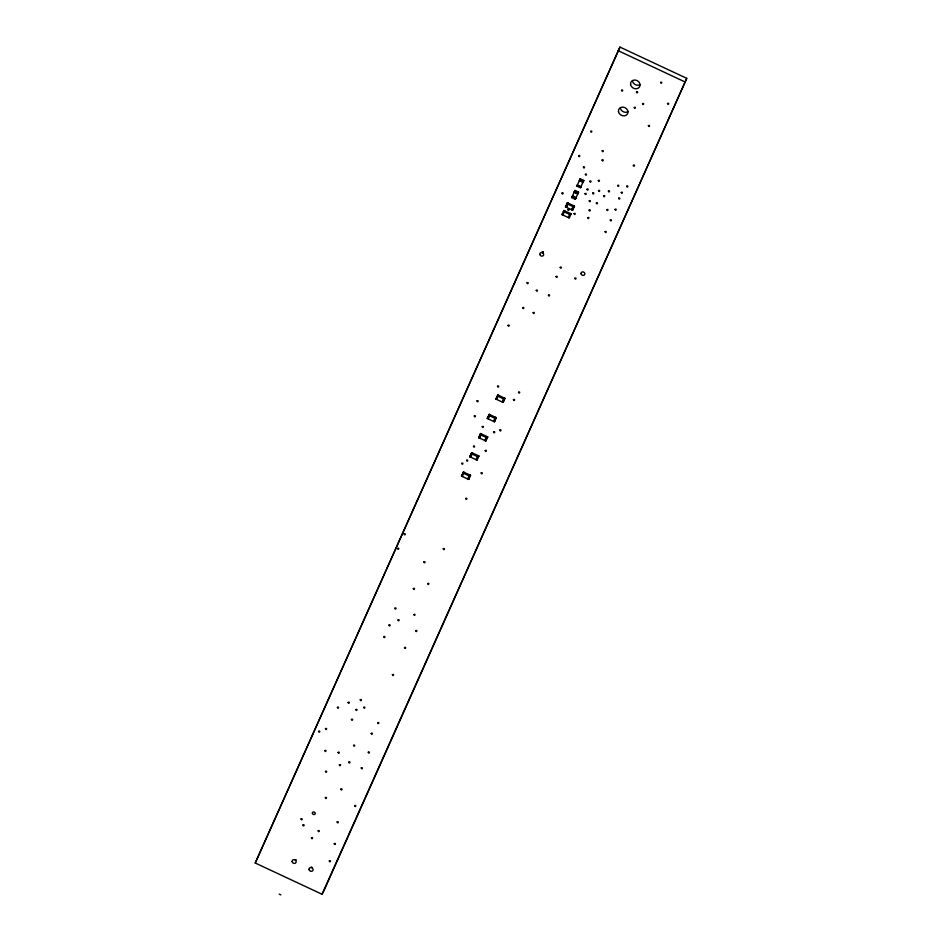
<?xml version="1.0" encoding="UTF-8"?>
<svg xmlns="http://www.w3.org/2000/svg" width="942" height="942" viewBox="0 0 942 942"><rect width="100%" height="100%" fill="white"/><g stroke="black" fill="none" stroke-linecap="round" stroke-linejoin="round"><path stroke-width="1.41" d="M543.098 251.914L542.933 252.444A1.966 1.696 27.9 0 1 542.121 251.761M255.235 863.013L619.954 47.1L686.765 78.339L323.93 890.708L322.046 894.252L255.235 863.013L619.954 47.1M561.997 214.588L563.905 210.49L571.029 213.822L569.121 217.92L561.997 214.588L562.527 213.587M565.459 206.851L567.367 202.754L574.49 206.086L572.583 210.184L565.459 206.851L565.977 205.851L566.872 206.274M568.191 203.284L566.342 207.264L565.73 206.84L567.531 202.977L568.25 203.178M564.329 211.797L562.892 215L563.363 214.117M571.723 197.62L575.02 190.437L578.588 192.109L575.291 199.292L571.723 197.62L572.595 195.854L576.104 197.632M576.916 186.021L580.201 178.839L583.769 180.499L580.472 187.682L576.916 186.021L577.47 184.938M573.596 205.674L574.208 206.098L573.136 206.557L571.688 209.76L572.418 209.972L572.218 208.771L573.113 209.183L572.583 210.184M572.418 209.972L574.208 206.098M469.822 456.74L471.73 452.643L478.866 455.975L476.946 460.073L469.822 456.74L470.352 455.74M470.105 456.729L471.895 452.867L470.105 456.729L470.717 457.153L472.154 453.95L471.483 453.632M461.521 476.099L463.429 472.013L470.553 475.345L468.645 479.431L461.521 476.099L462.051 475.098M478.689 437.665L480.597 433.567L487.72 436.9L485.813 440.997L478.689 437.665L479.219 436.664L480.102 437.076M487.273 418.448L489.181 414.35L496.304 417.683L494.397 421.78L487.273 418.448L487.803 417.447L488.686 417.859M495.928 399.078L497.835 394.992L504.959 398.325L503.052 402.411L495.928 399.078L496.446 398.077L497.341 398.501M463.594 472.225L462.416 476.511L461.804 476.087L463.594 472.225L464.324 472.425M481.492 433.991L479.584 438.077L478.972 437.653L480.761 433.791L480.349 434.556M490.075 414.774L489.345 414.562L487.556 418.436L487.968 417.659M498.718 395.404L498 395.204L496.198 399.067L496.611 398.301M498 395.204L496.87 399.384M476.782 459.861L478.583 455.987L477.5 456.446L476.063 459.649L477.194 459.084M469.669 474.921L470.282 475.345L469.198 475.804L467.762 479.019L468.48 479.219L468.28 478.018L469.175 478.43L468.645 479.431M504.064 397.901L504.677 398.325L503.605 398.784L502.216 401.881M468.48 479.219L470.282 475.345M486.778 436.593L484.93 440.573L485.648 440.774L487.45 436.911L487.038 437.689M493.573 421.251L495.421 417.271L496.034 417.695L494.232 421.557L494.644 420.791M504.677 398.325L502.887 402.199L503.299 401.422M322.046 894.252L686.765 78.339M567.367 202.754L566.837 203.755L573.961 207.087L574.49 206.086M580.201 178.839L579.648 179.91L583.216 181.582L583.769 180.499M567.531 202.977L567.732 204.167M563.905 210.49L563.375 211.491L570.511 214.823L571.029 213.822M565.73 206.84L566.813 206.38M575.02 190.437L574.149 192.203L577.705 193.875L578.588 192.109M564.27 211.903L564.8 210.914M580.472 187.682L581.026 186.61M575.291 199.292L576.163 197.526M569.616 214.411L570.145 213.41L568.297 217.39M569.121 217.92L569.651 216.919M497.835 394.992L497.305 395.981L504.429 399.314L504.959 398.325M489.181 414.35L488.651 415.351L495.786 418.684L496.304 417.683M488.933 415.34L489.345 414.562M489.546 415.763L488.227 418.754M480.597 433.567L480.067 434.568L487.202 437.9L487.72 436.9M478.972 437.653L480.043 437.194M471.73 452.643L471.212 453.644L478.336 456.976L478.866 455.975M463.429 472.013L462.899 473.002L470.034 476.334L470.553 475.345M461.804 476.087L462.216 475.321M502.687 400.998L503.581 401.41L503.052 402.411M495.622 418.46L496.034 417.695M494.397 421.78L494.927 420.78L493.973 420.473M485.648 440.774L485.389 439.69L486.343 439.996L485.813 440.997M476.946 460.073L477.476 459.072M542.639 252.915L543.204 251.938M618.07 50.644L684.893 81.883M580.06 179.133L583.616 180.805M577.057 185.715L580.625 187.376M574.679 191.214L578.235 192.875M574.49 191.438L578.176 192.992M574.208 192.097L577.764 193.769M572.253 196.631L575.821 198.291M575.692 198.409L572.135 196.737L575.633 198.515M279.209 894.135L280.834 894.9M640.171 84.615A4.922 4.239 27.9 0 1 632.447 81M312.191 867.57A2.096 1.802 27.9 0 1 311.331 866.911M296.306 859.881A2.096 1.802 27.9 0 1 295.258 859.657M628.067 111.686A4.922 4.239 27.9 0 1 620.354 108.083M301.028 818.951C301.593 821.601 303.371 817.68 301.028 818.951M302.947 825.015C303.512 827.653 305.29 823.744 302.947 825.015M318.632 731.322C319.197 733.959 320.975 730.038 318.632 731.322M311.437 837.85C312.002 840.488 313.768 836.567 311.437 837.85M325.461 728.637C326.026 731.286 327.804 727.365 325.461 728.637M324.837 750.586C325.39 753.223 327.168 749.314 324.837 750.586M318.149 830.762C318.714 833.399 320.48 829.478 318.149 830.762M325.496 771.416C326.062 774.065 327.84 770.144 325.496 771.416M325.367 797.603C325.932 800.241 327.71 796.32 325.367 797.603M337.401 707.371C337.966 710.009 339.744 706.088 337.401 707.371M338.107 752.375C338.673 755.013 340.451 751.092 338.107 752.375M339.379 764.845C339.944 767.483 341.722 763.562 339.379 764.845M348.116 702.414C348.681 705.052 350.459 701.131 348.116 702.414M329.3 860.917C329.853 863.555 331.631 859.634 329.3 860.917M334.269 843.643C334.834 846.281 336.612 842.36 334.269 843.643M340.851 789.113C341.416 791.751 343.194 787.83 340.851 789.113M337.106 821.989C337.672 824.627 339.45 820.706 337.106 821.989M351.46 719.417C352.025 722.055 353.803 718.145 351.46 719.417M348.799 762.125C349.364 764.763 351.142 760.842 348.799 762.125M355.852 709.597C356.417 712.234 358.184 708.313 355.852 709.597M353.556 745.346C354.121 747.983 355.899 744.062 353.556 745.346M360.244 699.765C360.798 702.402 362.576 698.493 360.244 699.765M363.706 707.324C364.26 709.962 366.038 706.041 363.706 707.324M354.651 805.657C355.216 808.307 356.994 804.386 354.651 805.657M361.245 767.942C361.81 770.58 363.588 766.658 361.245 767.942M368.263 752.222C368.828 754.86 370.606 750.939 368.263 752.222M371.207 733.406C371.76 736.043 373.538 732.122 371.207 733.406M383.783 636.698C384.348 639.335 386.114 635.414 383.783 636.698M397.606 548.468C398.172 551.105 399.95 547.184 397.606 548.468M388.964 625.088C389.529 627.725 391.307 623.804 388.964 625.088M377.683 722.691C378.237 725.328 380.015 721.407 377.683 722.691M394.886 608.214C395.452 610.852 397.218 606.931 394.886 608.214M404.094 533.961C404.648 536.599 406.426 532.677 404.094 533.961M397.983 619.954C398.548 622.591 400.326 618.67 397.983 619.954M392.414 674.637C392.979 677.274 394.757 673.353 392.414 674.637M404.507 647.554C405.072 650.192 406.85 646.271 404.507 647.554M413.35 588.562C413.915 591.199 415.693 587.278 413.35 588.562M413.879 614.525C414.433 617.163 416.211 613.242 413.879 614.525M423.9 561.927C424.465 564.564 426.243 560.643 423.9 561.927M415.716 630.681C416.282 633.318 418.048 629.409 415.716 630.681M427.692 583.581C428.257 586.218 430.035 582.297 427.692 583.581M443.246 548.762C443.812 551.4 445.59 547.479 443.246 548.762M461.733 463.346C462.298 465.984 464.076 462.063 461.733 463.346M466.596 460.308C467.161 462.946 468.939 459.025 466.596 460.308M474.285 415.964C474.85 418.613 476.628 414.692 474.285 415.964M476.993 400.868C477.559 403.506 479.337 399.585 476.993 400.868M465.713 498.471C466.266 501.109 468.044 497.188 465.713 498.471M473.461 446.261C474.026 448.898 475.804 444.977 473.461 446.261M482.245 426.608C482.81 429.246 484.577 425.325 482.245 426.608M481.15 472.955C481.703 475.592 483.482 471.671 481.15 472.955M485.224 450.57C485.778 453.208 487.556 449.287 485.224 450.57M497.529 386.244C498.094 388.893 499.872 384.972 497.529 386.244M493.561 431.895C494.114 434.545 495.892 430.624 493.561 431.895M508.032 325.355C508.586 327.993 510.364 324.083 508.032 325.355M499.837 430.082C500.402 432.719 502.18 428.81 499.837 430.082M522.669 307.657C523.234 310.295 525 306.374 522.669 307.657M527.037 282.8C527.591 285.45 529.369 281.528 527.037 282.8M513.449 399.62C514.002 402.269 515.78 398.348 513.449 399.62M518.547 392.237C519.101 394.875 520.879 390.954 518.547 392.237M533.148 312.626C533.714 315.264 535.492 311.355 533.148 312.626M536.269 290.336C536.834 292.974 538.612 289.053 536.269 290.336M548.444 295.152C549.009 297.79 550.776 293.869 548.444 295.152M562.009 193.086C562.574 195.736 564.352 191.815 562.009 193.086M556.086 276.524C556.651 279.162 558.429 275.241 556.086 276.524M560.196 267.328C560.761 269.965 562.539 266.056 560.196 267.328M567.838 209.524C568.403 212.162 570.181 208.253 567.838 209.524M578.612 155.724C579.177 158.362 580.955 154.441 578.612 155.724M574.09 213.622C574.655 216.26 576.433 212.339 574.09 213.622M583.416 167.123C583.981 169.76 585.747 165.839 583.416 167.123M585.359 174.317C585.924 176.955 587.69 173.034 585.359 174.317M590.646 131.338C591.211 133.976 592.989 130.067 590.646 131.338M574.832 278.267C575.397 280.904 577.175 276.983 574.832 278.267M585.041 193.605C585.606 196.242 587.384 192.333 585.041 193.605M586.996 189.26C587.549 191.897 589.327 187.976 586.996 189.26M589.892 181.264C590.446 183.902 592.224 179.981 589.892 181.264M589.233 200.823C589.786 203.46 591.564 199.539 589.233 200.823M587.761 217.673C588.326 220.31 590.104 216.389 587.761 217.673M589.115 210.125C589.68 212.762 591.446 208.841 589.115 210.125M592.683 193.086C593.248 195.724 595.026 191.803 592.683 193.086M598.3 180.511C598.865 183.148 600.643 179.239 598.3 180.511M602.162 150.755C602.727 153.393 604.505 149.472 602.162 150.755M596.345 202.977C596.898 205.615 598.676 201.706 596.345 202.977M602.056 160.058C602.609 162.695 604.387 158.774 602.056 160.058M598.523 190.555C599.088 193.192 600.866 189.271 598.523 190.555M603.575 195.842C604.128 198.479 605.906 194.558 603.575 195.842M608.391 191.073C608.956 193.711 610.722 189.801 608.391 191.073M606.825 209.642C607.39 212.28 609.168 208.359 606.825 209.642M621.532 90.267C622.085 92.905 623.863 88.984 621.532 90.267M605.082 231.626C605.647 234.264 607.425 230.343 605.082 231.626M610.275 220.016C610.828 222.653 612.606 218.732 610.275 220.016M617.622 185.456C618.188 188.094 619.966 184.185 617.622 185.456M615.02 209.371C615.585 212.021 617.363 208.1 615.02 209.371M618.659 198.22C619.224 200.858 621.002 196.937 618.659 198.22M621.249 192.415C621.814 195.053 623.592 191.132 621.249 192.415M634.26 107.506C634.826 110.143 636.604 106.222 634.26 107.506M636.498 91.986C637.051 94.624 638.829 90.703 636.498 91.986M626.724 186.198C627.278 188.847 629.056 184.926 626.724 186.198M633.342 165.333C633.907 167.97 635.685 164.061 633.342 165.333M642.538 103.667C643.103 106.305 644.881 102.395 642.538 103.667M648.402 125.616C648.956 128.253 650.734 124.332 648.402 125.616M660.601 82.401C661.166 85.039 662.944 81.118 660.601 82.401M667.537 103.467C668.102 106.105 669.88 102.183 667.537 103.467M579.389 180.487L582.957 182.159L579.389 180.487M579.86 179.604L583.416 181.276L579.86 179.604M577.316 185.138L580.884 186.799L577.316 185.138M630.575 84.544A4.922 4.239 27.9 0 0 638.287 88.148A4.922 4.239 27.9 0 0 637.028 80.541A4.922 4.239 27.9 0 0 630.575 84.544M309.035 869.525A2.096 1.802 27.9 0 0 312.32 871.056A2.096 1.802 27.9 0 0 311.778 867.817A2.096 1.802 27.9 0 0 309.035 869.525M292.114 861.612A2.096 1.802 27.9 0 0 295.388 863.143A2.096 1.802 27.9 0 0 294.846 859.905A2.096 1.802 27.9 0 0 292.114 861.612M618.482 111.627A4.922 4.239 27.9 0 0 626.194 115.23A4.922 4.239 27.9 0 0 624.935 107.624A4.922 4.239 27.9 0 0 618.482 111.627M539.848 254.434A1.966 1.696 27.9 0 0 542.933 255.871A1.966 1.696 27.9 0 0 542.427 252.833A1.966 1.696 27.9 0 0 539.848 254.434M312.391 813.276A1.472 1.272 27.9 0 0 314.71 814.359A1.472 1.272 27.9 0 0 314.334 812.086A1.472 1.272 27.9 0 0 312.391 813.276M581.049 273.698A1.966 1.696 27.9 0 0 584.146 275.135A1.966 1.696 27.9 0 0 583.64 272.097A1.966 1.696 27.9 0 0 581.049 273.698"/></g></svg>
